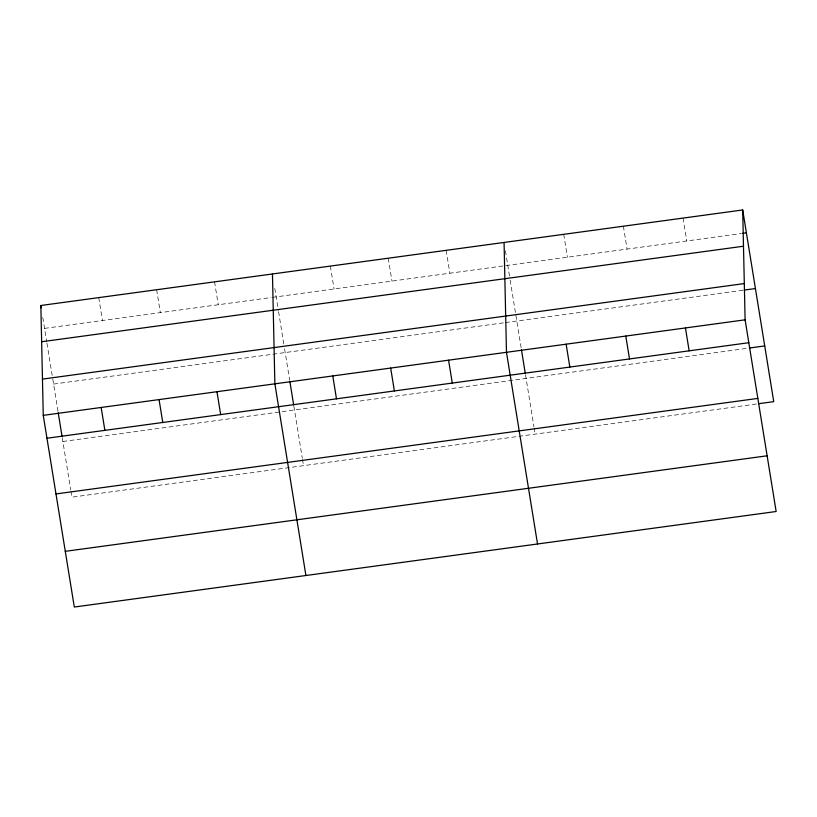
<?xml version="1.0" encoding="UTF-8"?>
<svg xmlns="http://www.w3.org/2000/svg" width="817" height="817" viewBox="0 0 817 817"><rect width="100%" height="100%" fill="white"/><g stroke="black" fill="none" stroke-linecap="round" stroke-linejoin="round"><path stroke-width="0.61" stroke-dasharray="4.08 3.06" d="M44.557 328.383L271.132 297.541M272.388 297.368L741.428 233.529M53.575 384.082L504.212 322.746M505.468 322.572L743 290.249M62.868 441.476L747.32 348.308M756.338 404.017L71.896 497.175L70.895 490.986M683.043 218.088L686.75 240.974M623.381 226.207L627.088 249.093M563.73 234.336L567.427 257.212M505.437 250.88L509.982 278.944M510.176 280.19L521.246 348.481M525.484 374.676L533.909 426.699M534.114 427.934L535.115 434.123M446.164 250.329L449.871 273.215M388.259 258.213L391.966 281.099M330.364 266.097L334.071 288.973M274.798 288.432L278.372 310.47M278.566 311.706L283.785 343.896M284.582 348.849L289.637 380.007M293.875 406.202L302.3 458.225M302.504 459.46L303.505 465.649M214.554 281.855L218.262 304.741M156.65 289.739L160.357 312.615M98.755 297.623L102.462 320.499M42.801 317.547L46.763 341.996M46.957 343.232L52.574 377.893M52.778 379.129L58.027 411.533M62.266 437.728L70.691 489.751"/><path stroke-width="1.23" d="M742.694 209.969L745.104 319.825L776.15 511.503L74.306 607.031L43.26 415.353L40.85 305.497L742.694 209.969L773.74 401.647L758.83 403.669M742.673 233.356L746.401 232.855M41.647 341.751L743.49 246.223M42.464 379.108L744.307 283.57M744.236 290.076L755.429 288.554M43.26 415.353L745.104 319.825M46.967 438.239L748.811 342.711M749.802 347.971L764.722 345.938M55.985 493.938L757.829 398.41M65.278 551.332L767.132 455.794M685.453 327.944L689.15 350.83M625.791 336.063L629.498 358.949M566.14 344.182L569.837 367.068M521.44 349.727L525.28 373.43M537.525 543.979L506.479 352.311L504.069 242.455M448.574 360.185L452.281 383.071M390.669 368.069L394.376 390.945M332.774 375.953L336.481 398.829M289.831 381.253L293.671 404.956M305.915 575.505L274.869 383.827L272.459 273.981M216.965 391.711L220.672 414.597M159.06 399.595L162.767 422.471M101.165 407.479L104.872 430.355M40.85 305.497L41.238 307.907M58.221 412.779L62.061 436.482"/></g></svg>
